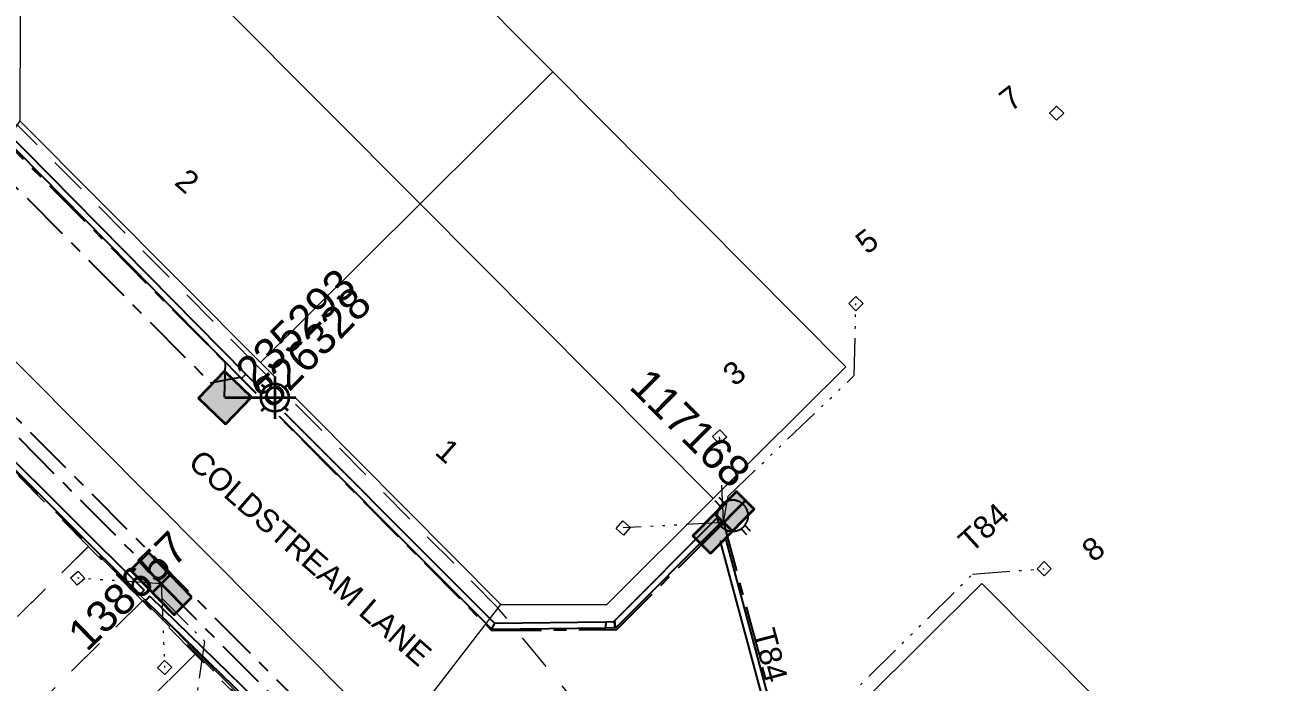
# Model space of a CAD drawing. Header units: metres. Extents: x 293418 to 294566, y 6233478 to 6234177.
# Drawn here: x 293992.7 to 294092.9, y 6233888 to 6233940.7 of the extents above; entities that cross this region are included whole.
import ezdxf
from ezdxf.enums import TextEntityAlignment as Align

# ---------------------------------------------------------------- set-up
doc = ezdxf.new("R2010")
doc.units = ezdxf.units.M
for name, pattern in [('Cable Exist UG', [7, 4, -1, 1, -1]), ('Dash', [5, 3, -2]), ('PHANTOMX2', [6.6, 3, -0.75, 0.2, -0.75, 0.2, -0.75, 0.2, -0.75])]:
    doc.linetypes.add(name, pattern=pattern)
doc.layers.get('0').update_dxf_attribs({"color": 6})
doc.layers.add('_User Miscellaneous3_Roads', color=7, linetype='Continuous', lineweight=13, transparency=0.5)
for name, color, linetype, lineweight in [('_User_LV_Exist', 5, 'Continuous', 35), ('Cadastre Developer_SP_EXT', 98, 'Continuous', 15), ('Cadastre Land Parcels_SP_EXT', 118, 'Continuous', 15), ('Cadastre Roads_SP_EXT', 218, 'Continuous', 15), ('Mains_HV_EXT', 13, 'Continuous', 25), ('Mains_LV_EXT', 163, 'Continuous', 25), ('Mains_LV_SL_EXT', 135, 'Continuous', 25), ('Services_SP_EXT', 42, 'PHANTOMX2', 20)]:
    doc.layers.add(name, color=color, linetype=linetype, lineweight=lineweight)
for name, color, linetype in [('Duct_SP_EXT', 30, 'Continuous'), ('Equip_LV_EXT', 7, 'Continuous'), ('Equip_SP_SL_EXT', 7, 'Continuous'), ('SupportsUG_SP_LV_EXT', 7, 'Continuous'), ('SupportsUG_SP_LV_SL_EXT', 7, 'Continuous')]:
    doc.layers.add(name, color=color, linetype=linetype)
doc.layers.add('Features_HIDE', color=1, linetype='Continuous', plot=False)
doc.styles.add('COLUMN_LABEL', font='arial.ttf', dxfattribs={"height": 2})
doc.styles.add('iecARIAL', font='arial.ttf', dxfattribs={"height": 2})
doc.styles.add('POLE_LABEL', font='arial.ttf', dxfattribs={"height": 2})
doc.styles.add('SL_LABEL', font='arial.ttf', dxfattribs={"height": 2})
doc.styles.get("Standard").update_dxf_attribs({"font": 'arial.ttf'})

# ---------------------------------------------------------------- blocks, each defined once
blk = doc.blocks.new('SL_LANTERN_EXT')
at = {"flags": 9}
for tag, p in [('LRATECODE', (-7.4, 0)), ('LOUTREACHVOCAB', (-7.2, 0)), ('LOUTREACH', (-7, 0)), ('LANTNUMBER', (-6.6, 0)), ('LNEW', (-6.4, 0)), ('LMASTVOCAB', (-6.2, 0)), ('LMAST', (-6, 0)), ('LLAMPVOCAB', (-5.8, 0)), ('LLAMP', (-5.6, 0)), ('LEXIST', (-5.4, 0)), ('LCHARGE3PERCENT', (-5.2, 0)), ('LCHARGE3', (-5, 0)), ('LCHARGE2PERCENT', (-4.8, 0)), ('LCHARGE2', (-4.6, 0)), ('LCHARGE1PERCENT', (-4.4, 0)), ('LCHARGE1', (-4.2, 0)), ('LCATEGORY', (-4, 0)), ('LBRACKETVOCAB', (-3.8, 0)), ('LBRACKET', (-3.6, 0)), ('LKINGHEIGHT', (-3.4, 0)), ('CREPLACE', (-3.2, 0)), ('CREMOVE', (-3, 0)), ('CNUMBER', (-2.8, 0)), ('CNEW', (-2.6, 0)), ('CEXIST', (-2.4, 0)), ('USAGE', (-2.2, 0)), ('STATE', (-2, 0)), ('OWNED_BY', (-1.8, 0)), ('ORIENTATION', (-1.6, 0)), ('OPERATING_VOLTAGE', (-1.4, 0)), ('NO_PHASES', (-1.2, 0)), ('LANTERN_TYPE', (-1, 0)), ('LANTERN_PURPOSE', (-0.8, 0)), ('CONTROL_TYPE', (-0.6, 0)), ('CONSTRUCTED_VOLTAGE', (-0.4, 0))]:
    blk.add_attdef(tag, text='', height=0.001, rotation=270, dxfattribs=at).set_placement(p, align=Align.MIDDLE_LEFT)
at = {"style": 'SL_LABEL', "flags": 9}
blk.add_attdef('STREET_CODE', text='', height=0.001, rotation=270, dxfattribs=at).set_placement((0, 0), align=Align.MIDDLE_LEFT)
at = {"flags": 1}
blk.add_attdef('Z', (0, 0), '', height=0.001, rotation=270, dxfattribs=at)
at = {"width": 0.9}
blk.add_attdef('LNUMBER', text='', height=1, dxfattribs=at).set_placement((7, -1), align=Align.MIDDLE_LEFT)
at = {"flags": 9}
for tag, p in [('LREMOVE', (0, -7.6)), ('LREPLACE', (0, -7.8)), ('LTYPE', (0, -8)), ('LTYPEVOCAB', (0, -8.2)), ('LEGEND', (0, -8.4)), ('SUBURB', (0, -8.6)), ('STREETNAME', (0, -8.8)), ('LOCATION', (0, -9)), ('NOTES', (0, -9.2)), ('MAINTAINED_BY', (0, -9.86))]:
    blk.add_attdef(tag, text='', height=0.001, dxfattribs=at).set_placement(p, align=Align.MIDDLE_LEFT)
blk.add_attdef('OPERATED_BY', (0, -9.61), '', height=0.001, dxfattribs=at)
at = {"layer": 'Features_HIDE', "width": 0.9}
blk.add_attdef('ASSET_NUM', text='', height=1, dxfattribs=at).set_placement((7, 1), align=Align.MIDDLE_LEFT)
blk.add_wipeout([(5.69, 0), (5.06, -1.06), (4, -1.69), (2.94, -1.06), (2.31, 0), (2.94, 1.06), (4, 1.69), (5.06, 1.06)])
for p, q in [((2.94, 1.06), (3.2, 0.8)), ((4, 1.69), (4, 0)), ((5.06, 1.06), (4.8, 0.8)), ((0, 0), (4, 0)), ((2.94, -1.06), (3.2, -0.8)), ((4, 0), (5.69, 0)), ((4, 0), (4, -1.69)), ((5.06, -1.06), (4.8, -0.8))]:
    blk.add_line(p, q)
blk.add_circle((4, 0), 1.12)
blk = doc.blocks.new('CCP_EXT')
at = {"flags": 9}
for tag, p in [('STATE', (0, -1.8)), ('USAGE', (0, -1.2)), ('LEGEND', (0, -1.4)), ('LIFE_SUPPORT', (0, -1.6)), ('NOTES', (0, -2))]:
    blk.add_attdef(tag, text='', height=0.2, dxfattribs=at).set_placement(p, align=Align.MIDDLE_LEFT)
blk.add_wipeout([(0, 0.57), (0.57, 0), (0, -0.57), (-0.57, 0)])
blk.add_lwpolyline([(-0.57, 0), (0, 0.57), (0.57, 0), (0, -0.57), (-0.57, 0)])
at = {"flags": 1}
blk.add_attdef('Z', (0, 0), '', height=0.2, dxfattribs=at)
at = {"flags": 9}
for tag, p in [('CCP_TYPE', (0, 0)), ('CONSTRUCTED_VOLTAGE', (0, -0.2)), ('OPERATING_VOLTAGE', (0, -0.6)), ('ORIENTATION', (0, -0.8)), ('OWNED_BY', (0, -1)), ('NO_PHASES', (0, -0.4))]:
    blk.add_attdef(tag, text='', height=0.2, dxfattribs=at).set_placement(p, align=Align.MIDDLE_LEFT)
blk = doc.blocks.new('LV_UG_LINKS_OPEN_EXT')
at = {"layer": 'Equip_LV_EXT'}
for tag, height, flags, p in [('NO_PHASES', 0.167, 9, (3.17, -2)), ('OPERATING_VOLTAGE', 0.2, 9, (3, -2.6)), ('ORIENTATION', 0.2, 9, (3, -2.8)), ('STATE', 0.2, 9, (3, -3)), ('SWITCH_TYPE', 0.2, 9, (3, -3.2)), ('OWNED_BY', 0.2, 9, (3, -3.8)), ('OPERATED_BY', 0.2, 9, (3, -4)), ('USAGE', 0.2, 9, (3, -3.4)), ('NOTES', 0.2, 9, (3, -3.6)), ('TYPE', 0.2, 9, (3, -4.6)), ('Z', 0.2, 1, (3, -4.8)), ('MAINTAINED_BY', 0.2, 9, (3, -4.2)), ('NUMBER_OF_PHASES', 0.2, 9, (3, -4.4))]:
    blk.add_attdef(tag, text='', height=height, dxfattribs=dict(at, flags=flags)).set_placement(p, align=Align.MIDDLE_LEFT)
blk.add_wipeout([(4, 1.25), (3.97, 1.25), (3.94, 1.25), (3.91, 1.25), (3.88, 1.24), (3.85, 1.24), (3.82, 1.24), (3.79, 1.23), (3.76, 1.23), (3.73, 1.22), (3.7, 1.21), (3.67, 1.2), (3.64, 1.2), (3.61, 1.19), (3.58, 1.18), (3.55, 1.17), (3.52, 1.15), (3.49, 1.14), (3.47, 1.13), (3.44, 1.12), (3.41, 1.1), (3.38, 1.09), (3.36, 1.07), (3.33, 1.06), (3.31, 1.04), (3.28, 1.02), (3.26, 1), (3.23, 0.99), (3.21, 0.97), (3.18, 0.95), (3.16, 0.93), (3.14, 0.91), (3.12, 0.88), (3.09, 0.86), (3.07, 0.84), (3.05, 0.82), (3.03, 0.79), (3.01, 0.77), (3, 0.74), (2.98, 0.72), (2.96, 0.69), (2.94, 0.67), (2.93, 0.64), (2.91, 0.62), (2.9, 0.59), (2.88, 0.56), (2.87, 0.53), (2.86, 0.51), (2.85, 0.48), (2.83, 0.45), (2.82, 0.42), (2.81, 0.39), (2.8, 0.36), (2.8, 0.33), (2.79, 0.3), (2.78, 0.27), (2.77, 0.24), (2.77, 0.21), (2.76, 0.18), (2.76, 0.15), (2.76, 0.12), (2.75, 0.09), (2.75, 0.06), (2.75, 0.03), (2.75, 0), (2.75, -0.03), (2.75, -0.06), (2.75, -0.09), (2.76, -0.12), (2.76, -0.15), (2.76, -0.18), (2.77, -0.21), (2.77, -0.24), (2.78, -0.27), (2.79, -0.3), (2.8, -0.33), (2.8, -0.36), (2.81, -0.39), (2.82, -0.42), (2.83, -0.45), (2.85, -0.48), (2.86, -0.51), (2.87, -0.53), (2.88, -0.56), (2.9, -0.59), (2.91, -0.62), (2.93, -0.64), (2.94, -0.67), (2.96, -0.69), (2.98, -0.72), (3, -0.74), (3.01, -0.77), (3.03, -0.79), (3.05, -0.82), (3.07, -0.84), (3.09, -0.86), (3.12, -0.88), (3.14, -0.91), (3.16, -0.93), (3.18, -0.95), (3.21, -0.97), (3.23, -0.99), (3.26, -1), (3.28, -1.02), (3.31, -1.04), (3.33, -1.06), (3.36, -1.07), (3.38, -1.09), (3.41, -1.1), (3.44, -1.12), (3.47, -1.13), (3.49, -1.14), (3.52, -1.15), (3.55, -1.17), (3.58, -1.18), (3.61, -1.19), (3.64, -1.2), (3.67, -1.2), (3.7, -1.21), (3.73, -1.22), (3.76, -1.23), (3.79, -1.23), (3.82, -1.24), (3.85, -1.24), (3.88, -1.24), (3.91, -1.25), (3.94, -1.25), (3.97, -1.25), (4, -1.25), (4.03, -1.25), (4.06, -1.25), (4.09, -1.25), (4.12, -1.24), (4.15, -1.24), (4.18, -1.24), (4.21, -1.23), (4.24, -1.23), (4.27, -1.22), (4.3, -1.21), (4.33, -1.2), (4.36, -1.2), (4.39, -1.19), (4.42, -1.18), (4.45, -1.17), (4.48, -1.15), (4.51, -1.14), (4.53, -1.13), (4.56, -1.12), (4.59, -1.1), (4.62, -1.09), (4.64, -1.07), (4.67, -1.06), (4.69, -1.04), (4.72, -1.02), (4.74, -1), (4.77, -0.99), (4.79, -0.97), (4.82, -0.95), (4.84, -0.93), (4.86, -0.91), (4.88, -0.88), (4.91, -0.86), (4.93, -0.84), (4.95, -0.82), (4.97, -0.79), (4.99, -0.77), (5, -0.74), (5.02, -0.72), (5.04, -0.69), (5.06, -0.67), (5.07, -0.64), (5.09, -0.62), (5.1, -0.59), (5.12, -0.56), (5.13, -0.53), (5.14, -0.51), (5.15, -0.48), (5.17, -0.45), (5.18, -0.42), (5.19, -0.39), (5.2, -0.36), (5.2, -0.33), (5.21, -0.3), (5.22, -0.27), (5.23, -0.24), (5.23, -0.21), (5.24, -0.18), (5.24, -0.15), (5.24, -0.12), (5.25, -0.09), (5.25, -0.06), (5.25, -0.03), (5.25, 0), (5.25, 0.03), (5.25, 0.06), (5.25, 0.09), (5.24, 0.12), (5.24, 0.15), (5.24, 0.18), (5.23, 0.21), (5.23, 0.24), (5.22, 0.27), (5.21, 0.3), (5.2, 0.33), (5.2, 0.36), (5.19, 0.39), (5.18, 0.42), (5.17, 0.45), (5.15, 0.48), (5.14, 0.51), (5.13, 0.53), (5.12, 0.56), (5.1, 0.59), (5.09, 0.62), (5.07, 0.64), (5.06, 0.67), (5.04, 0.69), (5.02, 0.72), (5, 0.74), (4.99, 0.77), (4.97, 0.79), (4.95, 0.82), (4.93, 0.84), (4.91, 0.86), (4.88, 0.88), (4.86, 0.91), (4.84, 0.93), (4.82, 0.95), (4.79, 0.97), (4.77, 0.99), (4.74, 1), (4.72, 1.02), (4.69, 1.04), (4.67, 1.06), (4.64, 1.07), (4.62, 1.09), (4.59, 1.1), (4.56, 1.12), (4.53, 1.13), (4.51, 1.14), (4.48, 1.15), (4.45, 1.17), (4.42, 1.18), (4.39, 1.19), (4.36, 1.2), (4.33, 1.2), (4.3, 1.21), (4.27, 1.22), (4.24, 1.23), (4.21, 1.23), (4.18, 1.24), (4.15, 1.24), (4.12, 1.24), (4.09, 1.25), (4.06, 1.25), (4.03, 1.25)]).dxf.layer = 'Equip_LV_EXT'
for p, q in [((3.79, 1.86), (3.79, 1.23)), ((4.21, 1.86), (4.21, 1.23)), ((3.79, -1.23), (3.79, -1.86)), ((4.21, -1.23), (4.21, -1.86))]:
    blk.add_line(p, q, dxfattribs=at)
at = {"layer": 'Equip_LV_EXT', "flags": 128}
blk.add_lwpolyline([(4, 1.25), (3.97, 1.25), (3.94, 1.25), (3.91, 1.25), (3.88, 1.24), (3.85, 1.24), (3.82, 1.24), (3.79, 1.23), (3.76, 1.23), (3.73, 1.22), (3.7, 1.21), (3.67, 1.2), (3.64, 1.2), (3.61, 1.19), (3.58, 1.18), (3.55, 1.17), (3.52, 1.15), (3.49, 1.14), (3.47, 1.13), (3.44, 1.12), (3.41, 1.1), (3.38, 1.09), (3.36, 1.07), (3.33, 1.06), (3.31, 1.04), (3.28, 1.02), (3.26, 1), (3.23, 0.99), (3.21, 0.97), (3.18, 0.95), (3.16, 0.93), (3.14, 0.91), (3.12, 0.88), (3.09, 0.86), (3.07, 0.84), (3.05, 0.82), (3.03, 0.79), (3.01, 0.77), (3, 0.74), (2.98, 0.72), (2.96, 0.69), (2.94, 0.67), (2.93, 0.64), (2.91, 0.62), (2.9, 0.59), (2.88, 0.56), (2.87, 0.53), (2.86, 0.51), (2.85, 0.48), (2.83, 0.45), (2.82, 0.42), (2.81, 0.39), (2.8, 0.36), (2.8, 0.33), (2.79, 0.3), (2.78, 0.27), (2.77, 0.24), (2.77, 0.21), (2.76, 0.18), (2.76, 0.15), (2.76, 0.12), (2.75, 0.09), (2.75, 0.06), (2.75, 0.03), (2.75, 0), (2.75, -0.03), (2.75, -0.06), (2.75, -0.09), (2.76, -0.12), (2.76, -0.15), (2.76, -0.18), (2.77, -0.21), (2.77, -0.24), (2.78, -0.27), (2.79, -0.3), (2.8, -0.33), (2.8, -0.36), (2.81, -0.39), (2.82, -0.42), (2.83, -0.45), (2.85, -0.48), (2.86, -0.51), (2.87, -0.53), (2.88, -0.56), (2.9, -0.59), (2.91, -0.62), (2.93, -0.64), (2.94, -0.67), (2.96, -0.69), (2.98, -0.72), (3, -0.74), (3.01, -0.77), (3.03, -0.79), (3.05, -0.82), (3.07, -0.84), (3.09, -0.86), (3.12, -0.88), (3.14, -0.91), (3.16, -0.93), (3.18, -0.95), (3.21, -0.97), (3.23, -0.99), (3.26, -1), (3.28, -1.02), (3.31, -1.04), (3.33, -1.06), (3.36, -1.07), (3.38, -1.09), (3.41, -1.1), (3.44, -1.12), (3.47, -1.13), (3.49, -1.14), (3.52, -1.15), (3.55, -1.17), (3.58, -1.18), (3.61, -1.19), (3.64, -1.2), (3.67, -1.2), (3.7, -1.21), (3.73, -1.22), (3.76, -1.23), (3.79, -1.23), (3.82, -1.24), (3.85, -1.24), (3.88, -1.24), (3.91, -1.25), (3.94, -1.25), (3.97, -1.25), (4, -1.25), (4.03, -1.25), (4.06, -1.25), (4.09, -1.25), (4.12, -1.24), (4.15, -1.24), (4.18, -1.24), (4.21, -1.23), (4.24, -1.23), (4.27, -1.22), (4.3, -1.21), (4.33, -1.2), (4.36, -1.2), (4.39, -1.19), (4.42, -1.18), (4.45, -1.17), (4.48, -1.15), (4.51, -1.14), (4.53, -1.13), (4.56, -1.12), (4.59, -1.1), (4.62, -1.09), (4.64, -1.07), (4.67, -1.06), (4.69, -1.04), (4.72, -1.02), (4.74, -1), (4.77, -0.99), (4.79, -0.97), (4.82, -0.95), (4.84, -0.93), (4.86, -0.91), (4.88, -0.88), (4.91, -0.86), (4.93, -0.84), (4.95, -0.82), (4.97, -0.79), (4.99, -0.77), (5, -0.74), (5.02, -0.72), (5.04, -0.69), (5.06, -0.67), (5.07, -0.64), (5.09, -0.62), (5.1, -0.59), (5.12, -0.56), (5.13, -0.53), (5.14, -0.51), (5.15, -0.48), (5.17, -0.45), (5.18, -0.42), (5.19, -0.39), (5.2, -0.36), (5.2, -0.33), (5.21, -0.3), (5.22, -0.27), (5.23, -0.24), (5.23, -0.21), (5.24, -0.18), (5.24, -0.15), (5.24, -0.12), (5.25, -0.09), (5.25, -0.06), (5.25, -0.03), (5.25, 0), (5.25, 0.03), (5.25, 0.06), (5.25, 0.09), (5.24, 0.12), (5.24, 0.15), (5.24, 0.18), (5.23, 0.21), (5.23, 0.24), (5.22, 0.27), (5.21, 0.3), (5.2, 0.33), (5.2, 0.36), (5.19, 0.39), (5.18, 0.42), (5.17, 0.45), (5.15, 0.48), (5.14, 0.51), (5.13, 0.53), (5.12, 0.56), (5.1, 0.59), (5.09, 0.62), (5.07, 0.64), (5.06, 0.67), (5.04, 0.69), (5.02, 0.72), (5, 0.74), (4.99, 0.77), (4.97, 0.79), (4.95, 0.82), (4.93, 0.84), (4.91, 0.86), (4.88, 0.88), (4.86, 0.91), (4.84, 0.93), (4.82, 0.95), (4.79, 0.97), (4.77, 0.99), (4.74, 1), (4.72, 1.02), (4.69, 1.04), (4.67, 1.06), (4.64, 1.07), (4.62, 1.09), (4.59, 1.1), (4.56, 1.12), (4.53, 1.13), (4.51, 1.14), (4.48, 1.15), (4.45, 1.17), (4.42, 1.18), (4.39, 1.19), (4.36, 1.2), (4.33, 1.2), (4.3, 1.21), (4.27, 1.22), (4.24, 1.23), (4.21, 1.23), (4.18, 1.24), (4.15, 1.24), (4.12, 1.24), (4.09, 1.25), (4.06, 1.25), (4.03, 1.25)], close=True, dxfattribs=at)
at = {"layer": 'Equip_LV_EXT', "flags": 9}
for tag, p in [('ACTUAL_STATUS', (3.17, -1.67)), ('CONSTRUCTED_VOLTAGE', (3.17, -1.83))]:
    blk.add_attdef(tag, text='', height=0.167, dxfattribs=at).set_placement(p, align=Align.MIDDLE_LEFT)
blk = doc.blocks.new('PILLAR_EXT')
blk.add_hatch(color=256).paths.add_polyline_path([(-2.5, 1), (-2.5, -1), (2.5, -1), (2.5, 1)])
for p, q in [((-2.5, 0), (2.5, 0)), ((0, 1), (0, -1))]:
    blk.add_line(p, q)
at = {"ltscale": 10}
blk.add_line((2.5, 0), (-2.5, 0), dxfattribs=at)
blk.add_lwpolyline([(-2.5, -1), (-1.25, -1), (1.25, -1), (2.5, -1), (2.5, 1), (-2.5, 1)], close=True)
at = {"width": 0.9, "flags": 8}
blk.add_attdef('ASSET_NUM', text='', height=2, rotation=90, dxfattribs=at).set_placement((-2, 4), align=Align.MIDDLE_LEFT)
for tag, p, flags in [('OWNED_BY', (0, -0.2), 9), ('STATE', (0, -0.4), 9), ('SUPPORT_TYPE', (0, -0.6), 9), ('USAGE', (0, -0.8), 9), ('LEGEND', (0, -1), 9), ('LOCATION', (0, -1.2), 9), ('STREETNAME', (0, -1.8), 9), ('SUBURB', (0, -2), 1), ('NOTES', (0, -1.4), 9), ('PARENT', (0, -1.6), 9)]:
    blk.add_attdef(tag, p, '', height=0.2, dxfattribs=dict(flags=flags))
blk = doc.blocks.new('COLUMN_EXT')
blk.add_hatch(color=256).paths.add_polyline_path([(1.5, -1.5), (1.5, 1.5), (-1.5, 1.5), (-1.5, -1.5)])
blk.add_lwpolyline([(1.5, 1.5), (-1.5, 1.5), (-1.5, -1.5), (1.5, -1.5)], close=True)
at = {"flags": 9}
for tag, p in [('NOTES', (-1.81, 2)), ('STREETNAME', (-1.81, 1.6)), ('LOCATION', (-1.81, 1.4)), ('SUBURB', (-1.81, 1.8)), ('LEGEND', (-1.81, 1.2)), ('USAGE', (-1.81, 1)), ('COLUMN_TYPE', (-1.81, 0.4)), ('OWNED_BY', (-1.81, 0.6)), ('STATE', (-1.81, 0.8))]:
    blk.add_attdef(tag, text='', height=0.2, rotation=180, dxfattribs=at).set_placement(p, align=Align.MIDDLE_LEFT)
at = {"flags": 1}
blk.add_attdef('Z', (-1.81, 2.35), '', height=0.2, rotation=180, dxfattribs=at)
at = {"flags": 9}
for tag, style, p in [('STRUCTURE_PLANT_NUMBER', 'POLE_LABEL', (-1.81, -0.03)), ('STREET_CODE', 'COLUMN_LABEL', (-1.81, 0.2))]:
    blk.add_attdef(tag, text='', height=0.2, rotation=180, dxfattribs=dict(at, style=style)).set_placement(p, align=Align.MIDDLE_LEFT)
at = {"style": 'COLUMN_LABEL', "width": 0.9, "flags": 8}
blk.add_attdef('ASSET_NUM', text='', height=2, rotation=270, dxfattribs=at).set_placement((2, -4), align=Align.MIDDLE_LEFT)

msp = doc.modelspace()

# ---------------------------------------------------------------- linework, layer by layer
at = {"layer": '_User Miscellaneous3_Roads'}
for p, q in [((293991.613, 6233914.032, 106.84), (293998.368, 6233907.264, 106.938)), ((293998.368, 6233907.264, 106.938), (294007.305, 6233898.261, 107.056)), ((294007.305, 6233898.261, 107.056), (294015.684, 6233889.843, 107.181)), ((294015.684, 6233889.843, 107.181), (294019.91, 6233885.572, 107.236))]:
    msp.add_line(p, q, dxfattribs=at)
at = {"layer": 'Cadastre Land Parcels_SP_EXT', "linetype": 'Continuous'}
for points in [[(294035.021, 6233936.929), (294011.508, 6233960.57), (294000.871, 6233949.99), (294024.384, 6233926.349), (294035.021, 6233936.929)], [(294024.384, 6233926.349), (294000.871, 6233949.99), (293992.326, 6233941.492), (293992.304, 6233933.007), (294011.586, 6233913.619), (294024.384, 6233926.349)], [(294058.534, 6233913.286), (294035.021, 6233936.929), (294024.384, 6233926.349), (294047.899, 6233902.708), (294058.534, 6233913.286)], [(294047.899, 6233902.708), (294024.384, 6233926.349), (294011.586, 6233913.619), (294030.868, 6233894.232), (294039.354, 6233894.21), (294047.899, 6233902.708)], [(294092.936, 6233872.261), (294069.422, 6233895.902), (294050.48, 6233877.062), (294048.283, 6233874.878), (294092.735, 6233870.304), (294092.936, 6233872.261)]]:
    msp.add_lwpolyline(points, close=True, dxfattribs=at)
msp.add_lwpolyline([(294018.557, 6233878.245), (293980.915, 6233916.09)], dxfattribs=at)
at = {"layer": 'Duct_SP_EXT'}
for p, q in [((293990.372, 6233932.318), (294010.065, 6233912.349)), ((293990.713, 6233932.655), (294010.406, 6233912.686)), ((294010.065, 6233912.349), (294010.235, 6233912.518)), ((294010.066, 6233912.348), (294010.235, 6233912.518)), ((294010.066, 6233912.348), (294030.148, 6233892.228)), ((294010.405, 6233912.687), (294010.235, 6233912.518)), ((294010.406, 6233912.686), (294010.235, 6233912.518)), ((294010.405, 6233912.687), (294030.345, 6233892.711)), ((294001.932, 6233895.033), (294002.102, 6233895.203)), ((294002.271, 6233895.373), (294002.102, 6233895.203)), ((294002.382, 6233894.531), (294002.549, 6233894.704)), ((294002.717, 6233894.876), (294002.549, 6233894.704)), ((294030.148, 6233892.228), (294030.247, 6233892.469)), ((294030.148, 6233892.228), (294039.287, 6233892.347)), ((294030.345, 6233892.711), (294030.247, 6233892.469)), ((294030.345, 6233892.711), (294039.278, 6233892.826)), ((294039.278, 6233892.826), (294039.993, 6233892.843)), ((294039.278, 6233892.826), (294039.282, 6233892.586)), ((294039.287, 6233892.347), (294039.282, 6233892.586)), ((294039.287, 6233892.347), (294040.004, 6233892.363)), ((294039.993, 6233892.843), (294039.897, 6233892.841)), ((294039.897, 6233892.841), (294039.998, 6233892.603)), ((294039.993, 6233892.843), (294039.998, 6233892.603)), ((294040.004, 6233892.363), (294039.998, 6233892.603)), ((294040.1, 6233892.365), (294039.998, 6233892.603)), ((294040.004, 6233892.363), (294040.1, 6233892.365))]:
    msp.add_line(p, q, dxfattribs=at)
at = {"layer": 'Mains_LV_SL_EXT', "linetype": 'Cable Exist UG'}
msp.add_lwpolyline([(293998.082, 6233953.317), (293998.615, 6233950.549), (293998.615, 6233950.549), (293989.486, 6233941.501), (293990.311, 6233940.672), (293990.297, 6233933.622), (293989.742, 6233932.775), (294008.746, 6233913.641), (294008.687, 6233910.861)], dxfattribs=at)

# ---------------------------------------------------------------- block references
at = {"layer": 'Services_SP_EXT'}
for p in [(294075.425, 6233933.631), (294074.43, 6233897.091)]:
    msp.add_blockref('CCP_EXT', p, dxfattribs=at)

# ---------------------------------------------------------------- texts
at = {"layer": 'Cadastre Roads_SP_EXT'}
msp.add_text('COLDSTREAM LANE', height=1.8, rotation=318.81407, dxfattribs=at).set_placement((294005.685, 6233905.427))
at = {"layer": 'Features_HIDE'}
for s, rotation, p in [('7', 38.2583, (294071.743, 6233933.688)), ('2', 318.81407, (294004.604, 6233927.967)), ('5', 38.45961, (294060.22, 6233922.228)), ('3', 38.45961, (294049.584, 6233911.65)), ('1', 318.81408, (294025.483, 6233906.327)), ('8', 38.61963, (294078.374, 6233897.54))]:
    msp.add_text(s, height=1.8, rotation=rotation, dxfattribs=at).set_placement(p)
at = {"layer": 'Mains_LV_EXT'}
for rotation, p in [(42.29628, (294068.579, 6233898.273)), (284.82871, (294051.049, 6233892.027))]:
    msp.add_text('T84', height=1.8, rotation=rotation, dxfattribs=at).set_placement(p)

# ---------------------------------------------------------------- next in the draw order: linework, layer by layer
at = {"layer": 'Services_SP_EXT'}
msp.add_lwpolyline([(294053.48, 6233883.054), (294055.69, 6233883.787), (294068.679, 6233896.656), (294074.43, 6233897.091)], dxfattribs=at)

# ---------------------------------------------------------------- next in the draw order: block references
msp.add_blockref('CCP_EXT', (294059.332, 6233918.356), dxfattribs=at)
for p, rotation in [((294048.406, 6233907.665), 267.2590352004833), ((294040.673, 6233900.359), 3.259035377516215), ((293996.924, 6233896.329), 356.2559408387387), ((294003.903, 6233889.167), 92.25594079334361)]:
    msp.add_blockref('CCP_EXT', p, dxfattribs=dict(at, rotation=rotation))

# ---------------------------------------------------------------- next in the draw order: linework, layer by layer
at = {"layer": 'Cadastre Developer_SP_EXT', "linetype": 'Dash'}
for points in [[(294047.184, 6233873.77), (294030.607, 6233893.985), (294011.327, 6233913.374), (293992.037, 6233932.753)], [(293973.988, 6233922.915), (294037.924, 6233858.629)]]:
    msp.add_lwpolyline(points, dxfattribs=at)
for points in [[(293973.98, 6233922.906), (293969.745, 6233922.925), (293969.366, 6233922.551), (293966.186, 6233919.4), (293990.727, 6233894.635), (293973.078, 6233877.147), (293974.452, 6233875.759), (293997.789, 6233898.884), (293973.98, 6233922.906)], [(294002.124, 6233894.505), (293998.844, 6233897.814), (293997.786, 6233898.881), (293974.452, 6233875.759), (293978.79, 6233871.383), (294002.124, 6233894.505)], [(294006.359, 6233890.238), (294002.124, 6233894.505), (293978.79, 6233871.383), (293983.021, 6233867.113), (293984.301, 6233868.381), (294006.359, 6233890.238)], [(294006.359, 6233890.238), (293984.301, 6233868.381), (293988.532, 6233864.112), (293988.889, 6233864.464), (294010.59, 6233885.97), (294006.359, 6233890.238)]]:
    msp.add_lwpolyline(points, close=True, dxfattribs=at)
at = {"layer": 'Cadastre Roads_SP_EXT', "linetype": 'Continuous'}
msp.add_lwpolyline([(294030.868, 6233894.232), (294011.586, 6233913.619), (293992.304, 6233933.007), (293980.915, 6233916.09), (294018.557, 6233878.245), (294030.868, 6233894.232)], close=True, dxfattribs=at)
at = {"layer": 'Duct_SP_EXT'}
for p, q in [((293973.49, 6233923.996), (294002.271, 6233895.373)), ((293973.152, 6233923.655), (294001.932, 6233895.033)), ((294002.382, 6233894.531), (294018.749, 6233878.62)), ((294002.717, 6233894.876), (294019.095, 6233878.953))]:
    msp.add_line(p, q, dxfattribs=at)
at = {"layer": 'Mains_HV_EXT', "linetype": 'Cable Exist UG'}
msp.add_lwpolyline([(294034.817, 6233866.129), (294034.052, 6233866.895), (294033.845, 6233867.108), (294033.845, 6233867.108), (294020.656, 6233880.37), (293983.025, 6233918.211), (293958.484, 6233942.889), (293941.093, 6233960.445), (293934.925, 6233953.83), (293933.708, 6233955.088)], dxfattribs=at)
at = {"layer": 'Mains_LV_EXT', "linetype": 'Cable Exist UG'}
for points in [[(293960.725, 6233916.409), (293962.297, 6233918.34), (293962.297, 6233918.34), (293964.789, 6233920.818), (293968.922, 6233924.927), (293975.04, 6233924.91), (293975.509, 6233924.361), (293975.509, 6233924.361), (293982.333, 6233917.5), (294001.938, 6233897.79), (294003.637, 6233895.886)], [(294003.638, 6233895.849), (294022.65, 6233876.72)]]:
    msp.add_lwpolyline(points, dxfattribs=at)
at = {"layer": 'Services_SP_EXT'}
for points in [[(294003.636, 6233895.888), (293996.924, 6233896.329)], [(294003.636, 6233895.888), (294003.903, 6233889.166)], [(294003.636, 6233895.888), (294003.683, 6233894.724), (294007.09, 6233891.271), (294006.546, 6233887.352)]]:
    msp.add_lwpolyline(points, dxfattribs=at)

# ---------------------------------------------------------------- next in the draw order: block references
at = {"layer": '_User_LV_Exist'}
ref = msp.add_blockref('PILLAR_EXT', (294003.636, 6233895.888), dxfattribs=dict(at, rotation=134.2559410880383))
ref.add_attrib('ASSET_NUM', '138657', dxfattribs={"layer": '0', "height": 2.5, "rotation": 44.25594, "style": 'iecARIAL'}).set_placement((294005.136, 6233899.388), align=Align.MIDDLE_RIGHT)
at = {"layer": 'SupportsUG_SP_LV_EXT'}
ref = msp.add_blockref('PILLAR_EXT', (294003.636, 6233895.888), dxfattribs=dict(at, rotation=134.2559410880383))
ref.add_attrib('ASSET_NUM', '138657', dxfattribs={"layer": '0', "height": 2.5, "rotation": 44.25594, "style": 'iecARIAL'}).set_placement((294005.136, 6233899.388), align=Align.MIDDLE_RIGHT)

# ---------------------------------------------------------------- next in the draw order: block references
at = {"layer": 'Equip_LV_EXT', "rotation": 43.01714454275206}
msp.add_blockref('LV_UG_LINKS_OPEN_EXT', (294046.519, 6233898.608), dxfattribs=at)

# ---------------------------------------------------------------- next in the draw order: linework, layer by layer
at = {"layer": 'Duct_SP_EXT'}
for p, q in [((294039.897, 6233892.841), (294048.218, 6233901.176)), ((294048.218, 6233901.176), (294048.388, 6233901.006)), ((294048.558, 6233900.836), (294048.388, 6233901.006)), ((294040.1, 6233892.365), (294048.558, 6233900.836)), ((294048.448, 6233899.279), (294048.68, 6233899.342)), ((294048.448, 6233899.279), (294052.434, 6233884.452)), ((294048.912, 6233899.404), (294048.68, 6233899.342)), ((294048.912, 6233899.404), (294052.898, 6233884.577))]:
    msp.add_line(p, q, dxfattribs=at)
at = {"layer": 'Mains_LV_EXT', "linetype": 'Cable Exist UG'}
for points in [[(294010.093, 6233961.989), (294006.901, 6233961.657), (294006.901, 6233961.657), (293999.292, 6233954.037), (293999.62, 6233953.062), (293998.044, 6233951.587), (293997.192, 6233951.988), (293986.757, 6233941.406), (293988.306, 6233939.85), (293988.293, 6233934.236), (293988.293, 6233934.236), (293987.938, 6233931.768), (294007.576, 6233912.005), (294009.942, 6233912.444), (294009.942, 6233912.444), (294030.118, 6233892.14), (294040.162, 6233892.213), (294048.893, 6233900.968)], [(294048.714, 6233900.795), (294053.479, 6233883.054)]]:
    msp.add_lwpolyline(points, dxfattribs=at)
at = {"layer": 'Services_SP_EXT'}
for points in [[(294048.714, 6233900.795), (294049.085, 6233902.908), (294049.085, 6233902.908), (294059.2, 6233912.583), (294059.332, 6233918.356)], [(294048.714, 6233900.795), (294048.406, 6233907.665)], [(294048.714, 6233900.795), (294040.673, 6233900.359)]]:
    msp.add_lwpolyline(points, dxfattribs=at)

# ---------------------------------------------------------------- next in the draw order: block references
at = {"layer": '_User_LV_Exist'}
ref = msp.add_blockref('PILLAR_EXT', (294048.714, 6233900.795), dxfattribs=dict(at, rotation=45.25903542202227))
ref.add_attrib('ASSET_NUM', '117168', dxfattribs={"layer": '0', "height": 2.5, "rotation": 315.26689, "style": 'iecARIAL'}).set_placement((294050.214, 6233904.295), align=Align.MIDDLE_RIGHT)
at = {"layer": 'SupportsUG_SP_LV_EXT'}
ref = msp.add_blockref('PILLAR_EXT', (294048.714, 6233900.795), dxfattribs=dict(at, rotation=45.25903542202227))
ref.add_attrib('ASSET_NUM', '117168', dxfattribs={"layer": '0', "height": 2.5, "rotation": 315.26689, "style": 'iecARIAL'}).set_placement((294050.214, 6233904.295), align=Align.MIDDLE_RIGHT)

# ---------------------------------------------------------------- next in the draw order: block references
at = {"layer": 'Equip_SP_SL_EXT'}
ref = msp.add_blockref('SL_LANTERN_EXT', (294008.736, 6233910.811), dxfattribs=at)
ref.add_attrib('ASSET_NUM', '235293', dxfattribs={"layer": '0', "height": 2.5, "rotation": 44.57288, "style": 'iecARIAL'}).set_placement((294010.236, 6233912.311), align=Align.MIDDLE_LEFT)

# ---------------------------------------------------------------- next in the draw order: block references
at = {"layer": 'SupportsUG_SP_LV_SL_EXT'}
ref = msp.add_blockref('COLUMN_EXT', (294008.736, 6233910.811), dxfattribs=dict(at, rotation=226.1974332561689))
ref.add_attrib('ASSET_NUM', '826328', dxfattribs={"layer": '0', "height": 2.5, "rotation": 45.7453, "style": 'COLUMN_LABEL'}).set_placement((294010.736, 6233911.561), align=Align.TOP_LEFT)

# ---------------------------------------------------------------- next in the draw order: block references
at = {"layer": '_User_LV_Exist'}
ref = msp.add_blockref('SL_LANTERN_EXT', (294008.736, 6233910.811), dxfattribs=at)
ref.add_attrib('ASSET_NUM', '235293', dxfattribs={"layer": '0', "height": 2.5, "rotation": 44.57288, "style": 'iecARIAL'}).set_placement((294010.236, 6233912.311), align=Align.MIDDLE_LEFT)

# ---------------------------------------------------------------- next in the draw order: block references
ref = msp.add_blockref('COLUMN_EXT', (294008.736, 6233910.811), dxfattribs=dict(at, rotation=226.1974332561689))
ref.add_attrib('ASSET_NUM', '826328', dxfattribs={"layer": '0', "height": 2.5, "rotation": 45.7453, "style": 'COLUMN_LABEL'}).set_placement((294010.736, 6233911.561), align=Align.TOP_LEFT)

doc.saveas('drawing.dxf')
